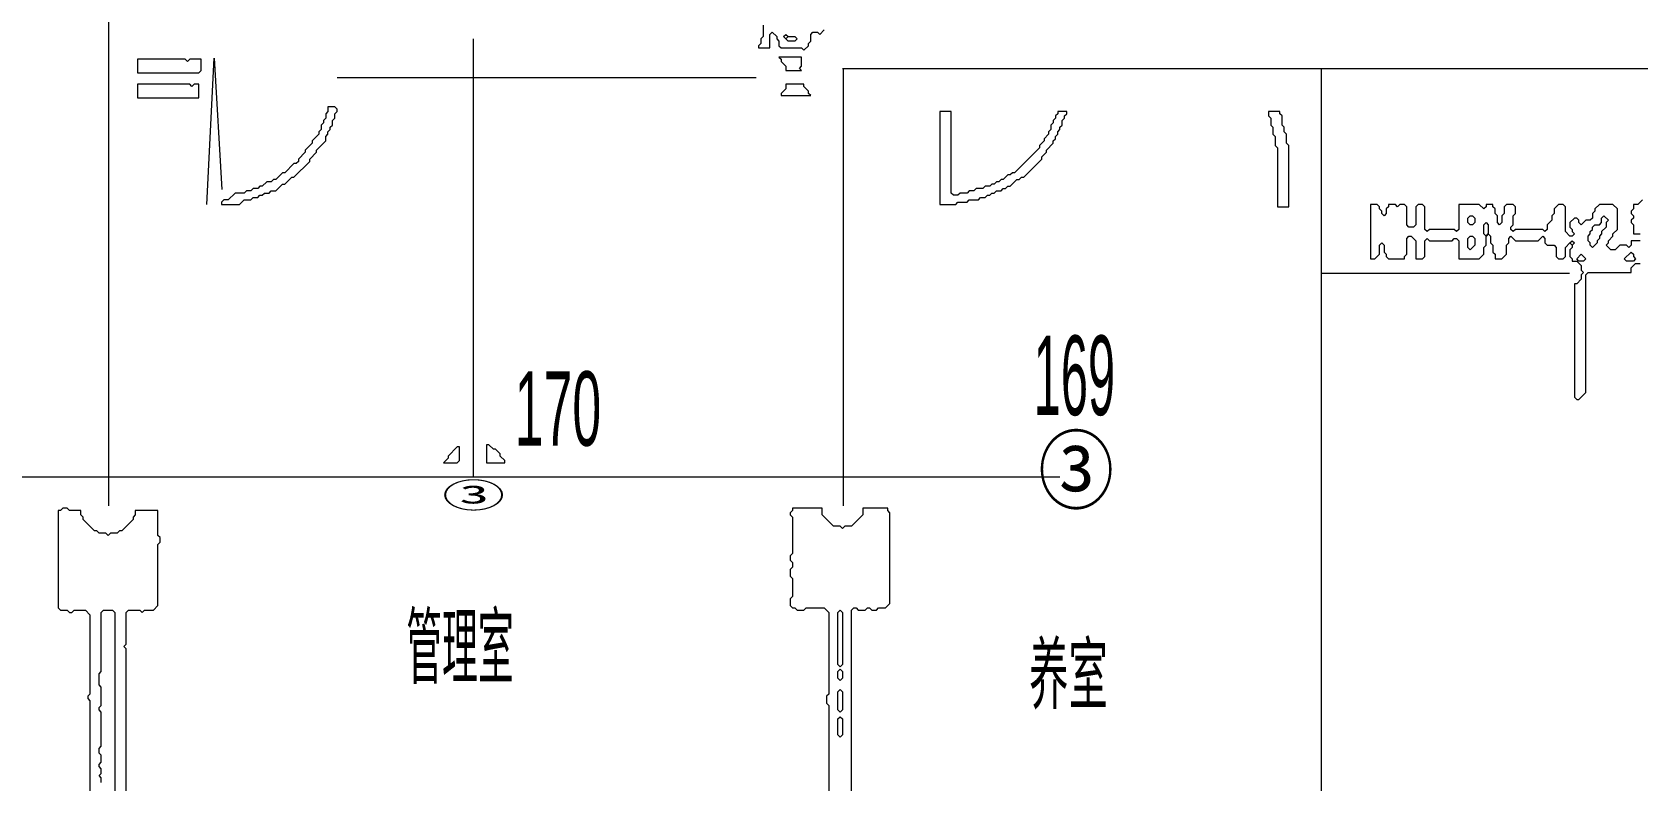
# Model space of a CAD drawing. Header units: millimetres. Extents: x 4 to 412, y 4 to 290.
# Drawn here: x 119.8 to 181.9, y 99.5 to 128.4 of the extents above; entities that cross this region are included whole.
import ezdxf

# ---------------------------------------------------------------- set-up
doc = ezdxf.new("R2010")
doc.units = ezdxf.units.MM
for name, color, linetype, lineweight in [('OCR_TEXT', 6, 'CONTINUOUS', 0), ('TRACE_CURVE', 6, 'CONTINUOUS', 0), ('TRACE_STRAIGHT', 5, 'CONTINUOUS', 0), ('TRACE_TEXT_SYMBOL', 6, 'CONTINUOUS', 0)]:
    doc.layers.add(name, color=color, linetype=linetype, lineweight=lineweight)
doc.styles.add('wqy-unicode', font='wqy-unicode')

msp = doc.modelspace()

# ---------------------------------------------------------------- linework, layer by layer
at = {"layer": 'TRACE_CURVE', "color": 6}
for points in [[(149.227, 109.993), (149.227, 109.906), (149.139, 109.818), (149.139, 109.731), (149.227, 109.643), (149.227, 108.242), (149.139, 108.154), (149.139, 107.979), (149.227, 107.892), (149.227, 107.716), (149.139, 107.629), (149.139, 107.366), (149.227, 107.279), (149.227, 106.578), (149.139, 106.49), (149.139, 106.228), (149.227, 106.14), (149.314, 106.14), (149.402, 106.052), (149.665, 106.052), (149.752, 106.14), (150.453, 106.14), (150.628, 105.965), (150.628, 102.812), (150.54, 102.725), (150.54, 102.462), (150.628, 102.374), (150.628, 98.784)], [(151.504, 96.507), (151.504, 106.052), (151.591, 106.14), (151.679, 106.14), (151.766, 106.052), (152.029, 106.052), (152.117, 106.14), (152.204, 106.14), (152.292, 106.052), (152.467, 106.052), (152.554, 106.14), (152.817, 106.14), (152.992, 106.315), (152.992, 109.818), (152.905, 109.906), (152.905, 109.993), (151.941, 109.993), (151.941, 109.731), (151.504, 109.293), (151.241, 109.293), (151.153, 109.205), (151.066, 109.293), (150.803, 109.293), (150.365, 109.731), (150.365, 109.993), (149.227, 109.993)]]:
    msp.add_lwpolyline(points, dxfattribs=at)
for points in [[(150.978, 105.965), (151.066, 106.052), (151.153, 105.965), (151.153, 103.951), (151.066, 103.863), (150.978, 103.951)], [(150.978, 103.688), (151.066, 103.776), (151.153, 103.688), (151.153, 103.425), (151.066, 103.338), (150.978, 103.425)], [(150.978, 102.9), (151.066, 102.987), (151.153, 102.9), (151.153, 102.199), (151.066, 102.112), (150.978, 102.199)], [(150.978, 101.849), (151.066, 101.937), (151.153, 101.849), (151.153, 101.236), (151.066, 101.148), (150.978, 101.236)]]:
    msp.add_lwpolyline(points, close=True, dxfattribs=at)
at = {"layer": 'TRACE_STRAIGHT', "color": 5}
for p, q in [((122.798, 132.85), (122.798, 110.081)), ((136.879, 128.121), (136.879, 111.199)), ((126.589, 121.728), (126.879, 127.383)), ((126.879, 127.383), (127.169, 122.31)), ((131.624, 126.632), (147.825, 126.632)), ((151.153, 126.983), (185.658, 126.983)), ((151.177, 126.983), (151.177, 110.085)), ((169.648, 126.983), (169.648, 96.687)), ((169.648, 119.067), (179.254, 119.067)), ((102.172, 111.199), (159.553, 111.199))]:
    msp.add_line(p, q, dxfattribs=at)
at = {"layer": 'TRACE_TEXT_SYMBOL', "color": 6}
for points in [[(148.088, 128.647), (148.088, 128.209), (148.001, 128.121), (148.001, 127.946), (147.913, 127.859), (147.913, 127.771), (148.351, 127.771), (148.351, 128.296), (148.438, 128.384), (148.614, 128.209), (148.614, 128.121), (148.701, 128.034), (148.701, 127.859), (148.789, 127.771), (149.577, 127.771), (149.665, 127.683), (149.84, 127.859), (149.84, 127.946), (149.927, 128.034), (149.927, 128.296), (150.015, 128.384), (150.19, 128.384), (150.278, 128.296), (150.453, 128.472)], [(131.274, 125.494), (131.274, 125.319), (131.186, 125.231), (131.186, 125.056), (131.099, 124.969), (131.099, 124.881), (131.011, 124.793), (131.011, 124.618), (130.924, 124.531), (130.924, 124.443), (130.661, 124.18), (130.661, 124.093), (130.398, 123.83), (130.398, 123.743), (130.135, 123.48), (130.135, 123.392), (130.048, 123.305), (129.96, 123.305), (129.61, 122.954), (129.522, 122.954), (129.26, 122.692), (129.172, 122.692), (129.085, 122.604), (128.909, 122.604), (128.734, 122.429), (128.647, 122.429), (128.559, 122.341), (128.384, 122.341), (128.296, 122.254), (128.121, 122.254), (128.034, 122.166), (127.683, 122.166), (127.421, 121.903), (127.245, 121.903), (127.158, 121.816), (127.158, 121.728), (127.859, 121.728), (128.034, 121.903), (128.296, 121.903), (128.384, 121.991), (128.559, 121.991), (128.647, 122.079), (128.734, 122.079), (128.822, 122.166), (128.997, 122.166), (129.085, 122.254), (129.26, 122.254), (129.522, 122.516), (129.61, 122.516), (129.873, 122.779), (129.96, 122.779), (130.573, 123.392), (130.573, 123.48), (130.836, 123.743), (130.836, 123.83), (131.186, 124.18), (131.186, 124.356), (131.274, 124.443), (131.274, 124.531), (131.361, 124.618), (131.361, 124.706), (131.449, 124.793), (131.449, 124.969), (131.537, 125.056)], [(131.537, 125.056), (131.537, 125.231), (131.624, 125.319), (131.624, 125.406), (131.537, 125.494), (131.274, 125.494)], [(154.919, 125.319), (154.919, 121.728), (155.532, 121.728), (155.62, 121.816), (155.97, 121.816), (156.057, 121.903), (156.408, 121.903), (156.495, 121.991), (156.67, 121.991), (156.758, 122.079), (156.846, 122.079), (156.933, 122.166), (157.021, 122.166), (157.108, 122.254), (157.283, 122.254), (157.371, 122.341), (157.459, 122.341), (157.546, 122.429), (157.634, 122.429), (157.896, 122.692), (157.984, 122.692), (158.072, 122.779), (158.159, 122.779), (158.86, 123.48), (158.86, 123.567), (159.035, 123.743), (159.035, 123.83), (159.298, 124.093), (159.298, 124.18), (159.385, 124.268), (159.385, 124.356), (159.473, 124.443), (159.473, 124.531), (159.56, 124.618), (159.56, 124.706), (159.648, 124.793), (159.648, 124.969), (159.736, 125.056), (159.736, 125.144), (159.823, 125.231), (159.823, 125.319), (159.473, 125.319), (159.473, 125.231), (159.385, 125.144), (159.385, 125.056), (159.298, 124.969), (159.298, 124.881), (159.21, 124.793), (159.21, 124.618), (159.123, 124.531), (159.123, 124.443), (158.947, 124.268), (158.947, 124.18), (158.772, 124.005), (158.772, 123.918), (157.809, 122.954), (157.721, 122.954), (157.634, 122.867), (157.546, 122.867), (157.371, 122.692), (157.283, 122.692), (157.196, 122.604), (157.108, 122.604), (157.021, 122.516)], [(157.021, 122.516), (156.933, 122.516), (156.846, 122.429), (156.67, 122.429), (156.583, 122.341), (156.32, 122.341), (156.233, 122.254), (156.057, 122.254), (155.97, 122.166), (155.707, 122.166), (155.62, 122.079), (155.444, 122.079), (155.357, 122.166), (155.357, 125.319), (154.919, 125.319)], [(177.163, 120.765), (177.075, 120.677), (176.988, 120.765), (176.988, 120.853), (177.075, 120.94), (177.075, 121.29), (177.163, 121.378), (177.163, 121.641), (177.075, 121.728), (176.813, 121.728), (176.725, 121.641), (176.725, 121.378), (176.637, 121.29), (176.637, 121.028), (176.55, 120.94), (176.462, 121.028), (176.462, 121.29), (176.375, 121.378), (176.375, 121.553), (176.287, 121.641), (176.287, 121.728), (176.024, 121.728), (176.024, 121.641), (175.937, 121.553), (175.762, 121.728), (174.973, 121.728), (174.973, 120.765), (174.886, 120.677), (174.798, 120.765), (173.835, 120.765), (173.747, 120.677), (173.66, 120.765), (173.66, 121.641), (173.572, 121.728), (173.397, 121.728), (173.31, 121.641), (173.31, 120.94), (173.222, 120.853), (173.047, 120.853), (172.959, 120.94), (172.959, 121.641), (172.872, 121.728), (172.697, 121.728), (172.609, 121.641), (172.521, 121.728), (172.259, 121.728), (172.259, 121.641), (172.171, 121.553), (172.171, 121.378), (172.084, 121.29), (171.996, 121.378), (171.996, 121.466), (171.908, 121.553), (171.908, 121.641), (171.821, 121.728), (171.558, 121.728), (171.558, 119.627), (171.733, 119.627), (171.908, 119.802), (171.908, 120.152), (171.996, 120.24), (172.084, 120.152), (172.084, 119.889), (172.171, 119.802)], [(181.979, 120.327), (181.629, 120.327), (181.629, 120.152), (181.542, 120.064), (181.454, 120.152), (181.191, 120.152), (181.016, 119.977), (180.841, 119.977), (180.666, 120.152), (180.753, 120.24), (180.753, 120.327), (180.929, 120.502), (180.929, 120.59), (181.104, 120.765), (181.104, 121.553), (180.929, 121.728), (180.403, 121.728), (180.228, 121.553), (180.228, 121.466), (180.14, 121.378), (180.14, 121.203), (180.053, 121.115), (179.878, 121.115), (179.703, 120.94), (179.615, 121.028), (179.615, 121.115), (179.527, 121.203), (179.44, 121.203), (179.265, 121.028), (179.265, 120.853), (179.352, 120.765), (179.352, 120.677), (179.44, 120.59), (179.352, 120.502), (179.265, 120.502), (179.089, 120.677), (179.089, 121.641), (179.002, 121.728), (178.827, 121.728), (178.652, 121.553), (178.652, 121.378), (178.564, 121.29), (178.564, 121.115), (178.389, 120.94), (178.389, 120.765), (178.301, 120.677), (178.214, 120.765), (177.163, 120.765)], [(182.067, 121.903), (181.892, 121.728), (181.717, 121.728), (181.717, 121.553), (181.629, 121.466), (181.629, 121.378), (181.717, 121.29), (181.717, 121.203), (181.629, 121.115), (181.629, 121.028), (181.717, 120.94), (181.717, 120.59), (181.979, 120.59)], [(172.171, 119.802), (172.171, 119.714), (172.259, 119.627), (172.872, 119.627), (172.872, 119.714), (172.959, 119.802), (172.959, 120.415), (173.047, 120.502), (173.134, 120.502), (173.31, 120.327), (173.31, 119.627), (173.572, 119.627), (173.66, 119.714), (173.66, 120.327), (173.747, 120.415), (173.835, 120.327), (174.711, 120.327), (174.798, 120.415), (174.886, 120.415), (174.973, 120.327), (174.973, 119.627), (175.762, 119.627), (175.937, 119.802), (175.937, 120.064), (176.024, 120.152), (176.024, 120.502), (176.112, 120.59), (176.2, 120.502), (176.2, 120.24), (176.287, 120.152), (176.287, 119.889), (176.375, 119.802), (176.375, 119.627), (176.637, 119.627), (176.813, 119.802), (176.813, 120.152), (176.9, 120.24), (176.9, 120.415), (176.988, 120.502), (177.163, 120.327), (178.039, 120.327), (178.214, 120.502), (178.301, 120.415), (178.301, 120.24), (178.389, 120.152), (178.652, 120.152), (178.739, 120.064), (178.739, 119.714), (178.827, 119.627), (179.002, 119.627), (179.089, 119.714), (179.089, 120.064), (179.265, 120.24), (179.352, 120.152), (179.352, 120.064), (179.265, 119.977), (179.265, 119.714), (179.352, 119.627), (179.352, 119.539), (179.527, 119.539), (179.703, 119.364), (179.703, 119.189), (179.79, 119.101), (179.703, 119.013)], [(179.703, 119.013), (179.703, 118.838), (179.527, 118.663), (179.44, 118.663), (179.44, 114.284), (179.527, 114.197), (179.615, 114.197), (179.878, 114.46), (179.878, 119.013), (179.965, 119.101), (181.629, 119.101), (181.629, 119.276), (181.804, 119.451), (181.979, 119.451)], [(121.028, 109.993), (120.94, 109.906), (120.853, 109.906), (120.853, 106.14), (120.94, 106.052), (121.203, 106.052), (121.29, 105.965), (121.378, 105.965), (121.466, 106.052), (121.903, 106.052), (122.079, 105.877), (122.079, 102.812), (121.991, 102.725), (121.991, 102.637), (122.079, 102.55), (122.079, 97.032)], [(124.531, 106.052), (124.706, 106.228), (124.706, 108.592), (124.793, 108.68), (124.793, 108.855), (124.706, 108.942), (124.706, 109.906), (123.83, 109.906), (123.83, 109.731), (123.743, 109.643), (123.743, 109.555), (123.305, 109.118), (123.217, 109.118), (123.129, 109.03), (122.867, 109.03), (122.779, 108.942), (122.692, 109.03), (122.429, 109.03), (122.341, 109.118), (122.254, 109.118), (121.816, 109.555), (121.816, 109.643), (121.728, 109.731), (121.728, 109.906), (121.29, 109.906), (121.203, 109.993), (121.028, 109.993)], [(122.516, 99.397), (122.516, 99.572), (122.429, 99.66), (122.516, 99.747), (122.516, 99.922), (122.429, 100.01), (122.429, 100.097), (122.516, 100.185), (122.516, 100.448), (122.429, 100.535), (122.429, 100.71), (122.516, 100.798), (122.516, 102.112), (122.429, 102.199), (122.429, 102.287), (122.516, 102.374), (122.516, 103.075), (122.429, 103.163), (122.429, 103.6), (122.516, 103.688), (122.516, 105.965), (122.604, 106.052), (122.954, 106.052), (123.042, 105.965), (123.042, 97.032)], [(123.48, 97.032), (123.48, 104.564), (123.392, 104.651), (123.48, 104.739), (123.48, 105.965), (123.567, 106.052), (124.005, 106.052), (124.093, 105.965), (124.18, 106.052), (124.531, 106.052)]]:
    msp.add_lwpolyline(points, dxfattribs=at)
for points in [[(148.876, 128.209), (148.964, 128.296), (149.051, 128.209), (148.964, 128.121)], [(148.964, 128.121), (149.051, 128.209), (149.314, 128.209), (149.402, 128.121), (149.314, 128.034), (149.051, 128.034)], [(123.918, 127.333), (123.918, 126.808), (126.282, 126.808), (126.37, 126.895), (126.37, 127.333), (125.932, 127.333), (125.844, 127.245), (125.757, 127.333)], [(148.701, 127.421), (148.789, 127.333), (148.789, 127.245), (148.964, 127.07), (148.964, 126.895), (149.577, 126.895), (149.489, 126.983), (149.577, 127.07), (149.577, 127.421)], [(123.918, 126.37), (123.918, 125.844), (126.282, 125.844), (126.282, 126.37), (126.107, 126.37), (126.019, 126.282), (125.932, 126.37)], [(148.964, 126.37), (148.964, 126.195), (148.789, 126.019), (148.789, 125.932), (149.927, 125.932), (149.84, 126.019), (149.84, 126.107), (149.665, 126.282), (149.665, 126.37)], [(167.617, 125.319), (167.617, 125.144), (167.705, 125.056), (167.705, 124.793), (167.792, 124.706), (167.792, 124.443), (167.88, 124.356), (167.88, 124.005), (167.968, 123.918), (167.968, 121.641), (168.405, 121.641), (168.405, 124.005), (168.318, 124.093), (168.318, 124.443), (168.23, 124.531), (168.23, 124.706), (168.143, 124.793), (168.143, 125.144), (168.055, 125.231), (168.055, 125.319)], [(175.324, 121.203), (175.411, 121.29), (175.499, 121.29), (175.587, 121.203), (175.587, 121.028), (175.499, 120.94), (175.411, 120.94), (175.324, 121.028)], [(175.937, 120.94), (176.024, 121.028), (176.112, 120.94), (176.112, 120.59), (176.024, 120.502), (175.937, 120.59)], [(180.491, 121.203), (180.578, 121.29), (180.753, 121.115), (180.666, 121.028), (180.666, 120.853), (180.491, 120.677), (180.491, 120.59), (180.403, 120.502), (180.403, 120.415), (180.316, 120.327), (180.316, 120.24), (180.14, 120.064), (180.053, 120.152), (180.053, 120.24), (179.965, 120.327), (179.965, 120.502), (180.053, 120.59), (180.053, 120.677), (180.14, 120.765), (180.14, 120.853), (180.228, 120.94), (180.403, 120.94), (180.491, 121.028)], [(175.324, 120.415), (175.411, 120.502), (175.499, 120.502), (175.587, 120.415), (175.587, 120.152), (175.411, 119.977), (175.324, 120.064)], [(179.265, 120.24), (179.352, 120.327), (179.44, 120.24), (179.352, 120.152)], [(179.703, 119.802), (179.878, 119.627), (179.79, 119.539), (179.615, 119.539), (179.527, 119.627)], [(181.629, 119.889), (181.717, 119.802), (181.717, 119.714), (181.804, 119.627), (181.717, 119.539), (181.454, 119.539), (181.366, 119.627)], [(136.266, 112.358), (135.915, 112.008), (135.915, 111.92), (135.74, 111.745), (136.266, 111.745), (136.353, 111.832), (136.353, 112.358)], [(137.404, 112.445), (137.404, 111.745), (138.105, 111.745), (138.105, 111.832), (137.93, 112.008), (137.93, 112.095), (137.754, 112.27), (137.667, 112.27), (137.492, 112.445)]]:
    msp.add_lwpolyline(points, close=True, dxfattribs=at)

# ---------------------------------------------------------------- texts
at = {"layer": 'OCR_TEXT', "color": 6, "style": 'wqy-unicode'}
for s, height, width, p in [('169', 3.0739, 0.458427, (158.547, 113.589)), ('170', 2.8689, 0.521238, (138.495, 112.409)), ('③', 2.459, 0.875886, (158.716, 110.225)), ('③', 0.956, 1.876899, (135.679, 110.01)), ('管理室', 2.3908, 0.424304, (134.3, 103.468)), ('养室', 2.2542, 0.494507, (158.37, 102.477))]:
    msp.add_text(s, height=height, dxfattribs=dict(at, width=width)).set_placement(p)

doc.saveas('drawing.dxf')
